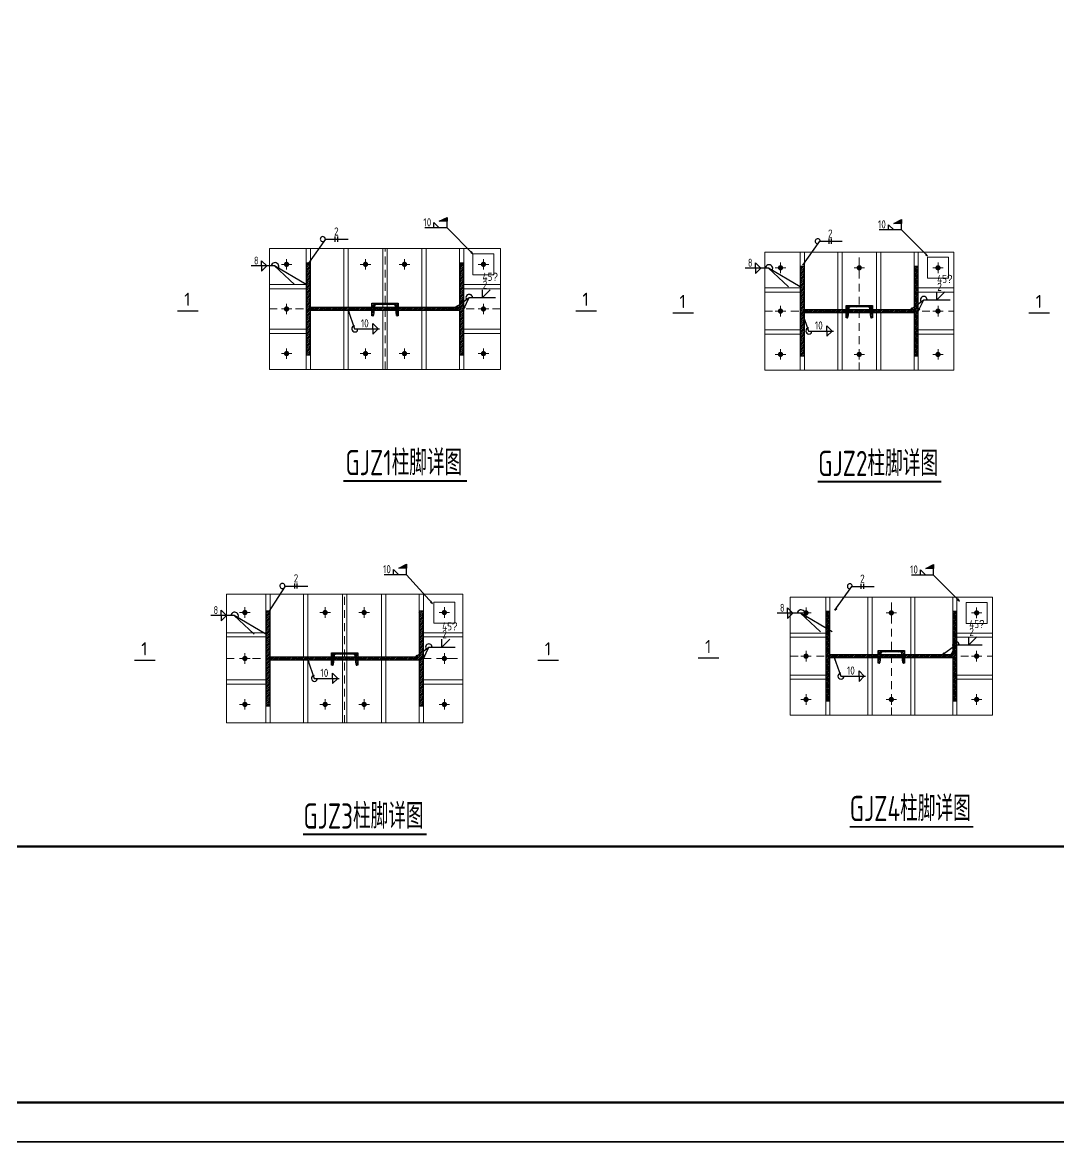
# Model space of a CAD drawing. Extents: x 447413 to 2975780, y -1432727 to 1301644.
# Drawn here: x 2300311 to 2339790, y 51920 to 94602 of the extents above; entities that cross this region are included whole.
import ezdxf
from ezdxf.enums import TextEntityAlignment as Align

# ---------------------------------------------------------------- set-up
doc = ezdxf.new("R2010")
doc.units = 0
doc.header["$LTSCALE"] = 1000
doc.header["$MEASUREMENT"] = 0
doc.linetypes.add('线型2', pattern=[5, 3, -2])
doc.linetypes.add('线型4', pattern=[500, 150, -100, 150, -100])
for name, color, linetype in [('10', 7, 'Continuous'), ('COLU_DE_NUM', 7, 'Continuous'), ('DIM_SYMB', 3, 'Continuous'), ('图框', 253, 'Continuous'), ('焊缝标注', 253, 'Continuous'), ('螺栓孔标注', 253, 'Continuous'), ('钢板标注', 253, 'Continuous')]:
    doc.layers.add(name, color=color, linetype=linetype)
doc.layers.add('20', color=2, linetype='Continuous', lineweight=18)
doc.layers.add('THICK', color=6, linetype='Continuous', lineweight=0)
doc.styles.add('PkpmHz', font='Pkpmeng', dxfattribs={"width": 0.6, "bigfont": 'hztxt'})
doc.styles.add('TSSD_Dimension', font='sysz.shx', dxfattribs={"width": 0.7, "bigfont": 'syfs.shx'})
doc.styles.add('TSSD_Label', font='Tssdeng.shx', dxfattribs={"width": 0.7, "bigfont": 'hztxt.shx'})
doc.dimstyles.new('TSSD_20_150', dxfattribs={"dimtxt": 525, "dimasz": 150, "dimexe": 150, "dimexo": 225, "dimgap": 150, "dimtad": 1, "dimdec": 0, "dimlfac": 0.133333, "dimzin": 0, "dimdsep": 46, "dimtxsty": 'TSSD_Dimension', "dimblk": 'ARCHTICK', "dimcen": 0, "dimdle": 112.5, "dimclrt": 7, "dimadec": 0, "dimazin": 0, "dimtfac": 1, "dimtdec": 0, "dimtix": 1, "dimtmove": 2, "dimatfit": 3, "dimfxl": 0, "dimtolj": 1, "dimtzin": 0, "dimarcsym": 0})

# ---------------------------------------------------------------- blocks, each defined once
blk = doc.blocks.new('A$C6B0021A6')
at = {"layer": '图框', "color": 2, "const_width": 40, "elevation": -84000}
blk.add_lwpolyline([(20, 84120), (118920, 84120), (118920, 20), (20, 20)], close=True, dxfattribs=at)
at = {"layer": '图框', "color": 153, "const_width": 58, "elevation": -84000}
for points in [[(111420, 1020), (2520, 1020), (2520, 83120), (111420, 83120)], [(111420, 83120), (117920, 83120), (117920, 1020), (111420, 1020)]]:
    blk.add_lwpolyline(points, close=True, dxfattribs=at)
blk = doc.blocks.new('KJ')
h = blk.add_hatch()
h.set_pattern_fill('ANSI31', color=256, scale=30)
h.set_pattern_definition([(45, (-174820.64, -8891.34), (-33.6759605, 33.6759605), [])])
edge = h.paths.add_edge_path()
edge.add_line((468524, 32240), (468484, 31892))
edge.add_arc((468461, 31888), 22.7, -93.7607, 9.4632, ccw=False)
edge.add_line((468460, 31866), (468423, 31866))
edge.add_line((468423, 31866), (468423, 32346))
edge.add_line((468423, 32346), (469423, 32346))
edge.add_line((469423, 32346), (469423, 31866))
edge.add_line((469423, 31866), (469385, 31866))
edge.add_arc((469384, 31888), 22.7, 170.5368, 273.7607, ccw=False)
edge.add_line((469362, 31892), (469321, 32240))
edge.add_arc((469259, 32230), 62.8, 9.2643, 86.591)
edge.add_line((469263, 32293), (468582, 32293))
edge.add_arc((468586, 32230), 62.8, 93.409, 170.881)
at = {"layer": '10', "color": 1, "linetype": '线型4'}
blk.add_lwpolyline([(468524, 32240), (468484, 31892, -0.483548), (468460, 31866), (468423, 31866), (468423, 32346), (469423, 32346), (469423, 31866), (469385, 31866, -0.483548), (469362, 31892), (469321, 32240, 0.350816), (469263, 32293), (468582, 32293, 0.351528), (468524, 32240)], format="xyb", dxfattribs=at)
blk = doc.blocks.new('_ArchTick')
at = {"color": 0, "linetype": 'ByBlock', "const_width": 0.4}
blk.add_lwpolyline([(-0.5, -0.5), (0.5, 0.5)], dxfattribs=at)

msp = doc.modelspace()

# ---------------------------------------------------------------- hatches: boundary and pattern name
h = msp.add_hatch()
h.set_pattern_fill('ANSI31', color=256, scale=30)
h.set_pattern_definition([(45, (1861397, 367698.525), (-33.6759605, 33.6759605), [])])
h.paths.add_polyline_path([(2316966.9, 83733.1), (2311286.9, 83733.1), (2311286.9, 85433.1), (2311126.9, 85433.1), (2311126.9, 81933.1), (2311286.9, 81933.1), (2311286.9, 83633.1), (2316966.9, 83633.1), (2316966.9, 81933.1), (2317126.9, 81933.1), (2317126.9, 85433.1), (2316966.9, 85433.1)])
h = msp.add_hatch()
h.set_pattern_fill('ANSI31', color=256, scale=30)
h.set_pattern_definition([(45, (1879465.277, 367617.81), (-33.6759605, 33.6759605), [])])
h.paths.add_polyline_path([(2334285.1, 83652.4), (2330105.1, 83652.4), (2330105.1, 85302.4), (2329945.1, 85302.4), (2329945.1, 81902.4), (2330105.1, 81902.4), (2330105.1, 83552.4), (2334285.1, 83552.4), (2334285.1, 81902.4), (2334445.1, 81902.4), (2334445.1, 85302.4), (2334285.1, 85302.4)])
h = msp.add_hatch()
h.set_pattern_fill('ANSI31', color=256, scale=30)
h.set_pattern_definition([(45, (1859858.285, 354381.895), (-33.6759605, 33.6759605), [])])
h.paths.add_polyline_path([(2315428.1, 70416.5), (2309748.1, 70416.5), (2309748.1, 72166.5), (2309588.1, 72166.5), (2309588.1, 68566.5), (2309748.1, 68566.5), (2309748.1, 70316.5), (2315428.1, 70316.5), (2315428.1, 68566.5), (2315588.1, 68566.5), (2315588.1, 72166.5), (2315428.1, 72166.5)])
h = msp.add_hatch()
h.set_pattern_fill('ANSI31', color=256, scale=30)
h.set_pattern_definition([(45, (1880687.947, 354469.284), (-33.6759605, 33.6759605), [])])
h.paths.add_polyline_path([(2335757.8, 70503.9), (2331077.8, 70503.9), (2331077.8, 72153.9), (2330917.8, 72153.9), (2330917.8, 68753.9), (2331077.8, 68753.9), (2331077.8, 70403.9), (2335757.8, 70403.9), (2335757.8, 68753.9), (2335917.8, 68753.9), (2335917.8, 72153.9), (2335757.8, 72153.9)])
at = {"layer": '焊缝标注'}
for points in [[(2316488.1, 87024.3), (2316188.1, 87024.3), (2316488.1, 87174.3)], [(2333806.4, 86943.5), (2333506.4, 86943.5), (2333806.4, 87093.5)], [(2317476.9, 85783.1), (2317416.8, 85864.5), (2317395.6, 85843.3)], [(2311226.9, 85433.1), (2311297.8, 85505.2), (2311273.6, 85522.8)], [(2330045.1, 85352.4), (2330116.1, 85424.4), (2330091.8, 85442.1)], [(2334795.1, 85702.4), (2334735.1, 85783.8), (2334713.9, 85762.6)], [(2316811.4, 83733.1), (2316900.5, 83781.1), (2316882.5, 83805.1)], [(2317126.9, 83683.1), (2317185.6, 83765.5), (2317158.8, 83779.1)], [(2334129.7, 83652.4), (2334218.7, 83700.4), (2334200.7, 83724.4)], [(2334445.1, 83602.4), (2334503.8, 83684.8), (2334477.1, 83698.4)], [(2312721.9, 83633.1), (2312746.9, 83535.2), (2312774.6, 83546.8)], [(2330016.5, 83552.4), (2330041.6, 83454.5), (2330069.3, 83466.1)], [(2314949.4, 73807.6), (2314649.4, 73807.6), (2314949.4, 73957.6)], [(2335029, 73795), (2334729, 73795), (2335029, 73945)], [(2336017.8, 72553.9), (2335957.8, 72635.3), (2335936.6, 72614.1)], [(2309688.1, 72116.5), (2309759.1, 72188.5), (2309734.8, 72206.2)], [(2315938.1, 72466.5), (2315878.1, 72547.9), (2315856.9, 72526.7)], [(2331267.8, 72203.9), (2331338.8, 72275.9), (2331314.5, 72293.6)], [(2315272.7, 70416.5), (2315361.7, 70464.5), (2315343.8, 70488.5)], [(2315588.1, 70366.5), (2315646.8, 70448.8), (2315620.1, 70462.4)], [(2335352.4, 70503.9), (2335441.4, 70551.9), (2335423.4, 70575.9)], [(2335667.8, 70453.9), (2335726.5, 70536.2), (2335699.8, 70549.8)], [(2311183.1, 70316.5), (2311208.2, 70218.5), (2311235.9, 70230.2)], [(2331239.2, 70403.9), (2331264.3, 70305.9), (2331291.9, 70317.6)]]:
    msp.add_hatch(color=256, dxfattribs=at).paths.add_polyline_path(points)

# ---------------------------------------------------------------- linework, layer by layer
at = {"layer": '10', "linetype": '线型2', "lineweight": 18, "ltscale": 0.1}
for p, q in [((2314126.9, 81378.1, 126000), (2314126.9, 85988.1, 126000)), ((2332195.1, 81347.4, 126000), (2332195.1, 85857.4, 126000)), ((2309721.9, 83683.1, 126000), (2318531.9, 83683.1, 126000)), ((2328590.1, 83602.4, 126000), (2335800.1, 83602.4, 126000)), ((2312588.1, 67911.5, 126000), (2312588.1, 72821.5, 126000)), ((2333417.8, 68198.9, 126000), (2333417.8, 72708.9, 126000)), ((2329562.8, 70453.9, 126000), (2337272.8, 70453.9, 126000)), ((2308083.1, 70366.5, 126000), (2317093.1, 70366.5, 126000))]:
    msp.add_line(p, q, dxfattribs=at)
at = {"layer": '10', "lineweight": 18, "ltscale": 0.1}
for p, q in [((2310176.9, 85383.1, 126000), (2310576.9, 85383.1, 126000)), ((2310376.9, 85183.1, 126000), (2310376.9, 85583.1, 126000)), ((2313184.4, 85383.1, 126000), (2313584.4, 85383.1, 126000)), ((2313384.4, 85183.1, 126000), (2313384.4, 85583.1, 126000)), ((2314669.4, 85383.1, 126000), (2315069.4, 85383.1, 126000)), ((2314869.4, 85183.1, 126000), (2314869.4, 85583.1, 126000)), ((2317676.9, 85383.1, 126000), (2318076.9, 85383.1, 126000)), ((2317876.9, 85183.1, 126000), (2317876.9, 85583.1, 126000)), ((2329195.1, 85052.4, 126000), (2329195.1, 85452.4, 126000)), ((2332195.1, 85052.4, 126000), (2332195.1, 85452.4, 126000)), ((2335195.1, 85052.4, 126000), (2335195.1, 85452.4, 126000)), ((2328995.1, 85252.4, 126000), (2329395.1, 85252.4, 126000)), ((2331995.1, 85252.4, 126000), (2332395.1, 85252.4, 126000)), ((2334995.1, 85252.4, 126000), (2335395.1, 85252.4, 126000)), ((2310176.9, 83683.1, 126000), (2310576.9, 83683.1, 126000)), ((2310376.9, 83483.1, 126000), (2310376.9, 83883.1, 126000)), ((2317676.9, 83683.1, 126000), (2318076.9, 83683.1, 126000)), ((2317876.9, 83483.1, 126000), (2317876.9, 83883.1, 126000)), ((2329195.1, 83402.4, 126000), (2329195.1, 83802.4, 126000)), ((2335195.1, 83402.4, 126000), (2335195.1, 83802.4, 126000)), ((2328995.1, 83602.4, 126000), (2329395.1, 83602.4, 126000)), ((2334995.1, 83602.4, 126000), (2335395.1, 83602.4, 126000)), ((2310176.9, 81983.1, 126000), (2310576.9, 81983.1, 126000)), ((2310376.9, 81783.1, 126000), (2310376.9, 82183.1, 126000)), ((2313184.4, 81983.1, 126000), (2313584.4, 81983.1, 126000)), ((2313384.4, 81783.1, 126000), (2313384.4, 82183.1, 126000)), ((2314669.4, 81983.1, 126000), (2315069.4, 81983.1, 126000)), ((2314869.4, 81783.1, 126000), (2314869.4, 82183.1, 126000)), ((2317676.9, 81983.1, 126000), (2318076.9, 81983.1, 126000)), ((2317876.9, 81783.1, 126000), (2317876.9, 82183.1, 126000)), ((2328995.1, 81952.4, 126000), (2329395.1, 81952.4, 126000)), ((2329195.1, 81752.4, 126000), (2329195.1, 82152.4, 126000)), ((2331995.1, 81952.4, 126000), (2332395.1, 81952.4, 126000)), ((2332195.1, 81752.4, 126000), (2332195.1, 82152.4, 126000)), ((2334995.1, 81952.4, 126000), (2335395.1, 81952.4, 126000)), ((2335195.1, 81752.4, 126000), (2335195.1, 82152.4, 126000)), ((2308788.1, 71916.5, 126000), (2308788.1, 72316.5, 126000)), ((2311845.6, 71916.5, 126000), (2311845.6, 72316.5, 126000)), ((2313330.6, 71916.5, 126000), (2313330.6, 72316.5, 126000)), ((2316388.1, 71916.5, 126000), (2316388.1, 72316.5, 126000)), ((2330167.8, 71903.9, 126000), (2330167.8, 72303.9, 126000)), ((2333417.8, 71903.9, 126000), (2333417.8, 72303.9, 126000)), ((2336667.8, 71903.9, 126000), (2336667.8, 72303.9, 126000)), ((2308588.1, 72116.5, 126000), (2308988.1, 72116.5, 126000)), ((2311645.6, 72116.5, 126000), (2312045.6, 72116.5, 126000)), ((2313130.6, 72116.5, 126000), (2313530.6, 72116.5, 126000)), ((2316188.1, 72116.5, 126000), (2316588.1, 72116.5, 126000)), ((2329967.8, 72103.9, 126000), (2330367.8, 72103.9, 126000)), ((2333217.8, 72103.9, 126000), (2333617.8, 72103.9, 126000)), ((2336467.8, 72103.9, 126000), (2336867.8, 72103.9, 126000)), ((2308788.1, 70166.5, 126000), (2308788.1, 70566.5, 126000)), ((2316388.1, 70166.5, 126000), (2316388.1, 70566.5, 126000)), ((2329967.8, 70453.9, 126000), (2330367.8, 70453.9, 126000)), ((2330167.8, 70253.9, 126000), (2330167.8, 70653.9, 126000)), ((2336467.8, 70453.9, 126000), (2336867.8, 70453.9, 126000)), ((2336667.8, 70253.9, 126000), (2336667.8, 70653.9, 126000)), ((2308588.1, 70366.5, 126000), (2308988.1, 70366.5, 126000)), ((2316188.1, 70366.5, 126000), (2316588.1, 70366.5, 126000)), ((2308788.1, 68416.5, 126000), (2308788.1, 68816.5, 126000)), ((2311845.6, 68416.5, 126000), (2311845.6, 68816.5, 126000)), ((2313330.6, 68416.5, 126000), (2313330.6, 68816.5, 126000)), ((2316388.1, 68416.5, 126000), (2316388.1, 68816.5, 126000)), ((2329967.8, 68803.9, 126000), (2330367.8, 68803.9, 126000)), ((2330167.8, 68603.9, 126000), (2330167.8, 69003.9, 126000)), ((2333217.8, 68803.9, 126000), (2333617.8, 68803.9, 126000)), ((2333417.8, 68603.9, 126000), (2333417.8, 69003.9, 126000)), ((2336467.8, 68803.9, 126000), (2336867.8, 68803.9, 126000)), ((2336667.8, 68603.9, 126000), (2336667.8, 69003.9, 126000)), ((2308588.1, 68616.5, 126000), (2308988.1, 68616.5, 126000)), ((2311645.6, 68616.5, 126000), (2312045.6, 68616.5, 126000)), ((2313130.6, 68616.5, 126000), (2313530.6, 68616.5, 126000)), ((2316188.1, 68616.5, 126000), (2316588.1, 68616.5, 126000))]:
    msp.add_line(p, q, dxfattribs=at)
at = {"layer": '10', "color": 1, "const_width": 100, "elevation": 126000}
for points in [[(2310426.9, 85383.1, 1), (2310326.9, 85383.1, 1)], [(2313434.4, 85383.1, 1), (2313334.4, 85383.1, 1)], [(2314919.4, 85383.1, 1), (2314819.4, 85383.1, 1)], [(2317926.9, 85383.1, 1), (2317826.9, 85383.1, 1)], [(2329245.1, 85252.4, 1), (2329145.1, 85252.4, 1)], [(2332245.1, 85252.4, 1), (2332145.1, 85252.4, 1)], [(2335245.1, 85252.4, 1), (2335145.1, 85252.4, 1)], [(2310426.9, 83683.1, 1), (2310326.9, 83683.1, 1)], [(2317926.9, 83683.1, 1), (2317826.9, 83683.1, 1)], [(2329245.1, 83602.4, 1), (2329145.1, 83602.4, 1)], [(2335245.1, 83602.4, 1), (2335145.1, 83602.4, 1)], [(2310426.9, 81983.1, 1), (2310326.9, 81983.1, 1)], [(2313434.4, 81983.1, 1), (2313334.4, 81983.1, 1)], [(2314919.4, 81983.1, 1), (2314819.4, 81983.1, 1)], [(2317926.9, 81983.1, 1), (2317826.9, 81983.1, 1)], [(2329245.1, 81952.4, 1), (2329145.1, 81952.4, 1)], [(2332245.1, 81952.4, 1), (2332145.1, 81952.4, 1)], [(2335245.1, 81952.4, 1), (2335145.1, 81952.4, 1)], [(2308838.1, 72116.5, 1), (2308738.1, 72116.5, 1)], [(2311895.6, 72116.5, 1), (2311795.6, 72116.5, 1)], [(2313380.6, 72116.5, 1), (2313280.6, 72116.5, 1)], [(2316438.1, 72116.5, 1), (2316338.1, 72116.5, 1)], [(2330217.8, 72103.9, 1), (2330117.8, 72103.9, 1)], [(2333467.8, 72103.9, 1), (2333367.8, 72103.9, 1)], [(2336717.8, 72103.9, 1), (2336617.8, 72103.9, 1)], [(2308838.1, 70366.5, 1), (2308738.1, 70366.5, 1)], [(2316438.1, 70366.5, 1), (2316338.1, 70366.5, 1)], [(2330217.8, 70453.9, 1), (2330117.8, 70453.9, 1)], [(2336717.8, 70453.9, 1), (2336617.8, 70453.9, 1)], [(2330217.8, 68803.9, 1), (2330117.8, 68803.9, 1)], [(2333467.8, 68803.9, 1), (2333367.8, 68803.9, 1)], [(2336717.8, 68803.9, 1), (2336617.8, 68803.9, 1)], [(2308838.1, 68616.5, 1), (2308738.1, 68616.5, 1)], [(2311895.6, 68616.5, 1), (2311795.6, 68616.5, 1)], [(2313380.6, 68616.5, 1), (2313280.6, 68616.5, 1)], [(2316438.1, 68616.5, 1), (2316338.1, 68616.5, 1)]]:
    msp.add_lwpolyline(points, format="xyb", close=True, dxfattribs=at)
at = {"layer": '10', "color": 3, "ltscale": 0.1, "elevation": 126000}
for points in [[(2316966.9, 83733.1), (2311286.9, 83733.1), (2311286.9, 85433.1), (2311126.9, 85433.1), (2311126.9, 81933.1), (2311286.9, 81933.1), (2311286.9, 83633.1), (2316966.9, 83633.1), (2316966.9, 81933.1), (2317126.9, 81933.1), (2317126.9, 85433.1), (2316966.9, 85433.1)], [(2334285.1, 83652.4), (2330105.1, 83652.4), (2330105.1, 85302.4), (2329945.1, 85302.4), (2329945.1, 81902.4), (2330105.1, 81902.4), (2330105.1, 83552.4), (2334285.1, 83552.4), (2334285.1, 81902.4), (2334445.1, 81902.4), (2334445.1, 85302.4), (2334285.1, 85302.4)], [(2315428.1, 70416.5), (2309748.1, 70416.5), (2309748.1, 72166.5), (2309588.1, 72166.5), (2309588.1, 68566.5), (2309748.1, 68566.5), (2309748.1, 70316.5), (2315428.1, 70316.5), (2315428.1, 68566.5), (2315588.1, 68566.5), (2315588.1, 72166.5), (2315428.1, 72166.5)], [(2335757.8, 70503.9), (2331077.8, 70503.9), (2331077.8, 72153.9), (2330917.8, 72153.9), (2330917.8, 68753.9), (2331077.8, 68753.9), (2331077.8, 70403.9), (2335757.8, 70403.9), (2335757.8, 68753.9), (2335917.8, 68753.9), (2335917.8, 72153.9), (2335757.8, 72153.9)]]:
    msp.add_lwpolyline(points, close=True, dxfattribs=at)
at = {"layer": '20', "ltscale": 0.1}
for p, q in [((2318526.9, 85983.1, 126000), (2309726.9, 85983.1, 126000)), ((2309726.9, 85983.1, 126000), (2309726.9, 81383.1, 126000)), ((2311226.9, 85983.1, 126000), (2311126.9, 85983.1, 126000)), ((2311126.9, 85983.1, 126000), (2311126.9, 85433.1, 126000)), ((2311286.9, 85433.1, 126000), (2311286.9, 85983.1, 126000)), ((2312721.9, 85983.1, 126000), (2312561.9, 85983.1, 126000)), ((2312561.9, 85983.1, 126000), (2312561.9, 83733.1, 126000)), ((2312721.9, 83733.1, 126000), (2312721.9, 85983.1, 126000)), ((2314206.9, 85983.1, 126000), (2314046.9, 85983.1, 126000)), ((2314046.9, 85983.1, 126000), (2314046.9, 83733.1, 126000)), ((2314206.9, 83733.1, 126000), (2314206.9, 85983.1, 126000)), ((2315691.9, 85983.1, 126000), (2315531.9, 85983.1, 126000)), ((2315531.9, 85983.1, 126000), (2315531.9, 83733.1, 126000)), ((2315691.9, 83733.1, 126000), (2315691.9, 85983.1, 126000)), ((2316966.9, 85983.1, 126000), (2316966.9, 85433.1, 126000)), ((2317126.9, 85983.1, 126000), (2317026.9, 85983.1, 126000)), ((2317126.9, 85433.1, 126000), (2317126.9, 85983.1, 126000)), ((2318526.9, 81383.1, 126000), (2318526.9, 85983.1, 126000)), ((2335795.1, 85852.4, 126000), (2328595.1, 85852.4, 126000)), ((2328595.1, 85852.4, 126000), (2328595.1, 81352.4, 126000)), ((2330045.1, 85852.4, 126000), (2329945.1, 85852.4, 126000)), ((2329945.1, 85852.4, 126000), (2329945.1, 85302.4, 126000)), ((2330105.1, 85302.4, 126000), (2330105.1, 85852.4, 126000)), ((2330790.1, 85852.4, 126000), (2330630.1, 85852.4, 126000)), ((2332275.1, 85852.4, 126000), (2332115.1, 85852.4, 126000)), ((2333010.1, 85852.4, 126000), (2332850.1, 85852.4, 126000)), ((2334285.1, 85852.4, 126000), (2334285.1, 85302.4, 126000)), ((2334445.1, 85852.4, 126000), (2334345.1, 85852.4, 126000)), ((2334445.1, 85302.4, 126000), (2334445.1, 85852.4, 126000)), ((2335795.1, 81352.4, 126000), (2335795.1, 85852.4, 126000)), ((2311126.9, 85433.1, 126000), (2311226.9, 85433.1, 126000)), ((2317026.9, 85433.1, 126000), (2317126.9, 85433.1, 126000)), ((2318276.9, 85783.1, 126000), (2317476.9, 85783.1, 126000)), ((2317476.9, 85783.1, 126000), (2317476.9, 84983.1, 126000)), ((2318276.9, 84983.1, 126000), (2318276.9, 85783.1, 126000)), ((2335595.1, 85652.4, 126000), (2334795.1, 85652.4, 126000)), ((2334795.1, 85652.4, 126000), (2334795.1, 84852.4, 126000)), ((2335595.1, 84852.4, 126000), (2335595.1, 85652.4, 126000)), ((2317476.9, 84983.1, 126000), (2318276.9, 84983.1, 126000)), ((2329945.1, 85302.4, 126000), (2330045.1, 85302.4, 126000)), ((2334345.1, 85302.4, 126000), (2334445.1, 85302.4, 126000)), ((2311126.9, 84613.1, 126000), (2309726.9, 84613.1, 126000)), ((2309726.9, 84613.1, 126000), (2309726.9, 84453.1, 126000)), ((2311126.9, 84453.1, 126000), (2311126.9, 84613.1, 126000)), ((2318526.9, 84613.1, 126000), (2317126.9, 84613.1, 126000)), ((2317126.9, 84613.1, 126000), (2317126.9, 84453.1, 126000)), ((2318526.9, 84453.1, 126000), (2318526.9, 84613.1, 126000)), ((2334795.1, 84852.4, 126000), (2335595.1, 84852.4, 126000)), ((2309726.9, 84453.1, 126000), (2311126.9, 84453.1, 126000)), ((2317126.9, 84453.1, 126000), (2318526.9, 84453.1, 126000)), ((2329945.1, 84482.4, 126000), (2328595.1, 84482.4, 126000)), ((2328595.1, 84482.4, 126000), (2328595.1, 84322.4, 126000)), ((2328595.1, 84322.4, 126000), (2329945.1, 84322.4, 126000)), ((2329945.1, 84322.4, 126000), (2329945.1, 84482.4, 126000)), ((2335795.1, 84482.4, 126000), (2334445.1, 84482.4, 126000)), ((2334445.1, 84482.4, 126000), (2334445.1, 84322.4, 126000)), ((2334445.1, 84322.4, 126000), (2335795.1, 84322.4, 126000)), ((2335795.1, 84322.4, 126000), (2335795.1, 84482.4, 126000)), ((2312561.9, 83733.1, 126000), (2312721.9, 83733.1, 126000)), ((2314046.9, 83733.1, 126000), (2314206.9, 83733.1, 126000)), ((2315531.9, 83733.1, 126000), (2315691.9, 83733.1, 126000)), ((2312721.9, 83633.1, 126000), (2312561.9, 83633.1, 126000)), ((2312561.9, 83633.1, 126000), (2312561.9, 81383.1, 126000)), ((2312721.9, 81383.1, 126000), (2312721.9, 83633.1, 126000)), ((2314206.9, 83633.1, 126000), (2314046.9, 83633.1, 126000)), ((2314046.9, 83633.1, 126000), (2314046.9, 81383.1, 126000)), ((2314206.9, 81383.1, 126000), (2314206.9, 83633.1, 126000)), ((2315691.9, 83633.1, 126000), (2315531.9, 83633.1, 126000)), ((2315531.9, 83633.1, 126000), (2315531.9, 81383.1, 126000)), ((2315691.9, 81383.1, 126000), (2315691.9, 83633.1, 126000)), ((2330630.1, 83652.4, 126000), (2330790.1, 83652.4, 126000)), ((2330790.1, 83552.4, 126000), (2330630.1, 83552.4, 126000)), ((2332115.1, 83652.4, 126000), (2332275.1, 83652.4, 126000)), ((2332275.1, 83552.4, 126000), (2332115.1, 83552.4, 126000)), ((2332850.1, 83652.4, 126000), (2333010.1, 83652.4, 126000)), ((2333010.1, 83552.4, 126000), (2332850.1, 83552.4, 126000)), ((2311126.9, 82913.1, 126000), (2309726.9, 82913.1, 126000)), ((2309726.9, 82913.1, 126000), (2309726.9, 82753.1, 126000)), ((2311126.9, 82753.1, 126000), (2311126.9, 82913.1, 126000)), ((2318526.9, 82913.1, 126000), (2317126.9, 82913.1, 126000)), ((2317126.9, 82913.1, 126000), (2317126.9, 82753.1, 126000)), ((2318526.9, 82753.1, 126000), (2318526.9, 82913.1, 126000)), ((2329945.1, 82882.4, 126000), (2328595.1, 82882.4, 126000)), ((2328595.1, 82882.4, 126000), (2328595.1, 82722.4, 126000)), ((2329945.1, 82722.4, 126000), (2329945.1, 82882.4, 126000)), ((2335795.1, 82882.4, 126000), (2334445.1, 82882.4, 126000)), ((2334445.1, 82882.4, 126000), (2334445.1, 82722.4, 126000)), ((2335795.1, 82722.4, 126000), (2335795.1, 82882.4, 126000)), ((2309726.9, 82753.1, 126000), (2311126.9, 82753.1, 126000)), ((2317126.9, 82753.1, 126000), (2318526.9, 82753.1, 126000)), ((2328595.1, 82722.4, 126000), (2329945.1, 82722.4, 126000)), ((2334445.1, 82722.4, 126000), (2335795.1, 82722.4, 126000)), ((2311226.9, 81933.1, 126000), (2311126.9, 81933.1, 126000)), ((2311126.9, 81933.1, 126000), (2311126.9, 81383.1, 126000)), ((2311286.9, 81383.1, 126000), (2311286.9, 81933.1, 126000)), ((2316966.9, 81933.1, 126000), (2316966.9, 81383.1, 126000)), ((2317126.9, 81933.1, 126000), (2317026.9, 81933.1, 126000)), ((2317126.9, 81383.1, 126000), (2317126.9, 81933.1, 126000)), ((2330045.1, 81902.4, 126000), (2329945.1, 81902.4, 126000)), ((2329945.1, 81902.4, 126000), (2329945.1, 81352.4, 126000)), ((2330105.1, 81352.4, 126000), (2330105.1, 81902.4, 126000)), ((2334285.1, 81902.4, 126000), (2334285.1, 81352.4, 126000)), ((2334445.1, 81902.4, 126000), (2334345.1, 81902.4, 126000)), ((2334445.1, 81352.4, 126000), (2334445.1, 81902.4, 126000)), ((2309726.9, 81383.1, 126000), (2318526.9, 81383.1, 126000)), ((2311126.9, 81383.1, 126000), (2311226.9, 81383.1, 126000)), ((2312561.9, 81383.1, 126000), (2312721.9, 81383.1, 126000)), ((2314046.9, 81383.1, 126000), (2314206.9, 81383.1, 126000)), ((2315531.9, 81383.1, 126000), (2315691.9, 81383.1, 126000)), ((2317026.9, 81383.1, 126000), (2317126.9, 81383.1, 126000)), ((2328595.1, 81352.4, 126000), (2335795.1, 81352.4, 126000)), ((2329945.1, 81352.4, 126000), (2330045.1, 81352.4, 126000)), ((2330630.1, 81352.4, 126000), (2330790.1, 81352.4, 126000)), ((2332115.1, 81352.4, 126000), (2332275.1, 81352.4, 126000)), ((2332850.1, 81352.4, 126000), (2333010.1, 81352.4, 126000)), ((2334345.1, 81352.4, 126000), (2334445.1, 81352.4, 126000)), ((2317088.1, 72816.5, 126000), (2308088.1, 72816.5, 126000)), ((2308088.1, 72816.5, 126000), (2308088.1, 67916.5, 126000)), ((2309688.1, 72816.5, 126000), (2309588.1, 72816.5, 126000)), ((2309588.1, 72816.5, 126000), (2309588.1, 72166.5, 126000)), ((2309748.1, 72166.5, 126000), (2309748.1, 72816.5, 126000)), ((2311183.1, 72816.5, 126000), (2311023.1, 72816.5, 126000)), ((2311023.1, 72816.5, 126000), (2311023.1, 70416.5, 126000)), ((2311183.1, 70416.5, 126000), (2311183.1, 72816.5, 126000)), ((2312668.1, 72816.5, 126000), (2312508.1, 72816.5, 126000)), ((2312508.1, 72816.5, 126000), (2312508.1, 70416.5, 126000)), ((2312668.1, 70416.5, 126000), (2312668.1, 72816.5, 126000)), ((2314153.1, 72816.5, 126000), (2313993.1, 72816.5, 126000)), ((2313993.1, 72816.5, 126000), (2313993.1, 70416.5, 126000)), ((2314153.1, 70416.5, 126000), (2314153.1, 72816.5, 126000)), ((2315428.1, 72816.5, 126000), (2315428.1, 72166.5, 126000)), ((2315588.1, 72816.5, 126000), (2315488.1, 72816.5, 126000)), ((2315588.1, 72166.5, 126000), (2315588.1, 72816.5, 126000)), ((2317088.1, 67916.5, 126000), (2317088.1, 72816.5, 126000)), ((2337267.8, 72703.9, 126000), (2329567.8, 72703.9, 126000)), ((2329567.8, 72703.9, 126000), (2329567.8, 68203.9, 126000)), ((2331017.8, 72703.9, 126000), (2330917.8, 72703.9, 126000)), ((2330917.8, 72703.9, 126000), (2330917.8, 72153.9, 126000)), ((2331077.8, 72153.9, 126000), (2331077.8, 72703.9, 126000)), ((2331762.8, 72703.9, 126000), (2331602.8, 72703.9, 126000)), ((2333497.8, 72703.9, 126000), (2333337.8, 72703.9, 126000)), ((2334312.8, 72703.9, 126000), (2334152.8, 72703.9, 126000)), ((2335757.8, 72703.9, 126000), (2335757.8, 72153.9, 126000)), ((2335917.8, 72703.9, 126000), (2335817.8, 72703.9, 126000)), ((2335917.8, 72153.9, 126000), (2335917.8, 72703.9, 126000)), ((2337267.8, 68203.9, 126000), (2337267.8, 72703.9, 126000)), ((2309588.1, 72166.5, 126000), (2309688.1, 72166.5, 126000)), ((2315488.1, 72166.5, 126000), (2315588.1, 72166.5, 126000)), ((2316788.1, 72516.5, 126000), (2315988.1, 72516.5, 126000)), ((2315988.1, 72516.5, 126000), (2315988.1, 71716.5, 126000)), ((2316788.1, 71716.5, 126000), (2316788.1, 72516.5, 126000)), ((2330917.8, 72153.9, 126000), (2331017.8, 72153.9, 126000)), ((2335817.8, 72153.9, 126000), (2335917.8, 72153.9, 126000)), ((2337067.8, 72503.9, 126000), (2336267.8, 72503.9, 126000)), ((2336267.8, 72503.9, 126000), (2336267.8, 71703.9, 126000)), ((2337067.8, 71703.9, 126000), (2337067.8, 72503.9, 126000)), ((2315988.1, 71716.5, 126000), (2316788.1, 71716.5, 126000)), ((2309588.1, 71346.5, 126000), (2308088.1, 71346.5, 126000)), ((2308088.1, 71346.5, 126000), (2308088.1, 71186.5, 126000)), ((2309588.1, 71186.5, 126000), (2309588.1, 71346.5, 126000)), ((2317088.1, 71346.5, 126000), (2315588.1, 71346.5, 126000)), ((2315588.1, 71346.5, 126000), (2315588.1, 71186.5, 126000)), ((2317088.1, 71186.5, 126000), (2317088.1, 71346.5, 126000)), ((2330917.8, 71333.9, 126000), (2329567.8, 71333.9, 126000)), ((2329567.8, 71333.9, 126000), (2329567.8, 71173.9, 126000)), ((2330917.8, 71173.9, 126000), (2330917.8, 71333.9, 126000)), ((2337267.8, 71333.9, 126000), (2335917.8, 71333.9, 126000)), ((2335917.8, 71333.9, 126000), (2335917.8, 71173.9, 126000)), ((2336267.8, 71703.9, 126000), (2337067.8, 71703.9, 126000)), ((2337267.8, 71173.9, 126000), (2337267.8, 71333.9, 126000)), ((2308088.1, 71186.5, 126000), (2309588.1, 71186.5, 126000)), ((2315588.1, 71186.5, 126000), (2317088.1, 71186.5, 126000)), ((2329567.8, 71173.9, 126000), (2330917.8, 71173.9, 126000)), ((2335917.8, 71173.9, 126000), (2337267.8, 71173.9, 126000)), ((2331602.8, 70503.9, 126000), (2331762.8, 70503.9, 126000)), ((2333337.8, 70503.9, 126000), (2333497.8, 70503.9, 126000)), ((2334152.8, 70503.9, 126000), (2334312.8, 70503.9, 126000)), ((2311023.1, 70416.5, 126000), (2311183.1, 70416.5, 126000)), ((2311183.1, 70316.5, 126000), (2311023.1, 70316.5, 126000)), ((2311023.1, 70316.5, 126000), (2311023.1, 67916.5, 126000)), ((2311183.1, 67916.5, 126000), (2311183.1, 70316.5, 126000)), ((2312508.1, 70416.5, 126000), (2312668.1, 70416.5, 126000)), ((2312668.1, 70316.5, 126000), (2312508.1, 70316.5, 126000)), ((2312508.1, 70316.5, 126000), (2312508.1, 67916.5, 126000)), ((2312668.1, 67916.5, 126000), (2312668.1, 70316.5, 126000)), ((2313993.1, 70416.5, 126000), (2314153.1, 70416.5, 126000)), ((2314153.1, 70316.5, 126000), (2313993.1, 70316.5, 126000)), ((2313993.1, 70316.5, 126000), (2313993.1, 67916.5, 126000)), ((2314153.1, 67916.5, 126000), (2314153.1, 70316.5, 126000)), ((2331762.8, 70403.9, 126000), (2331602.8, 70403.9, 126000)), ((2333497.8, 70403.9, 126000), (2333337.8, 70403.9, 126000)), ((2334312.8, 70403.9, 126000), (2334152.8, 70403.9, 126000)), ((2330917.8, 69733.9, 126000), (2329567.8, 69733.9, 126000)), ((2329567.8, 69733.9, 126000), (2329567.8, 69573.9, 126000)), ((2329567.8, 69573.9, 126000), (2330917.8, 69573.9, 126000)), ((2330917.8, 69573.9, 126000), (2330917.8, 69733.9, 126000)), ((2337267.8, 69733.9, 126000), (2335917.8, 69733.9, 126000)), ((2335917.8, 69733.9, 126000), (2335917.8, 69573.9, 126000)), ((2335917.8, 69573.9, 126000), (2337267.8, 69573.9, 126000)), ((2337267.8, 69573.9, 126000), (2337267.8, 69733.9, 126000)), ((2309588.1, 69546.5, 126000), (2308088.1, 69546.5, 126000)), ((2308088.1, 69546.5, 126000), (2308088.1, 69386.5, 126000)), ((2308088.1, 69386.5, 126000), (2309588.1, 69386.5, 126000)), ((2309588.1, 69386.5, 126000), (2309588.1, 69546.5, 126000)), ((2317088.1, 69546.5, 126000), (2315588.1, 69546.5, 126000)), ((2315588.1, 69546.5, 126000), (2315588.1, 69386.5, 126000)), ((2315588.1, 69386.5, 126000), (2317088.1, 69386.5, 126000)), ((2317088.1, 69386.5, 126000), (2317088.1, 69546.5, 126000)), ((2331017.8, 68753.9, 126000), (2330917.8, 68753.9, 126000)), ((2330917.8, 68753.9, 126000), (2330917.8, 68203.9, 126000)), ((2331077.8, 68203.9, 126000), (2331077.8, 68753.9, 126000)), ((2335757.8, 68753.9, 126000), (2335757.8, 68203.9, 126000)), ((2335917.8, 68753.9, 126000), (2335817.8, 68753.9, 126000)), ((2335917.8, 68203.9, 126000), (2335917.8, 68753.9, 126000)), ((2309688.1, 68566.5, 126000), (2309588.1, 68566.5, 126000)), ((2309588.1, 68566.5, 126000), (2309588.1, 67916.5, 126000)), ((2309748.1, 67916.5, 126000), (2309748.1, 68566.5, 126000)), ((2315428.1, 68566.5, 126000), (2315428.1, 67916.5, 126000)), ((2315588.1, 68566.5, 126000), (2315488.1, 68566.5, 126000)), ((2315588.1, 67916.5, 126000), (2315588.1, 68566.5, 126000)), ((2308088.1, 67916.5, 126000), (2317088.1, 67916.5, 126000)), ((2309588.1, 67916.5, 126000), (2309688.1, 67916.5, 126000)), ((2311023.1, 67916.5, 126000), (2311183.1, 67916.5, 126000)), ((2312508.1, 67916.5, 126000), (2312668.1, 67916.5, 126000)), ((2313993.1, 67916.5, 126000), (2314153.1, 67916.5, 126000)), ((2315488.1, 67916.5, 126000), (2315588.1, 67916.5, 126000)), ((2329567.8, 68203.9, 126000), (2337267.8, 68203.9, 126000)), ((2330917.8, 68203.9, 126000), (2331017.8, 68203.9, 126000)), ((2331602.8, 68203.9, 126000), (2331762.8, 68203.9, 126000)), ((2333337.8, 68203.9, 126000), (2333497.8, 68203.9, 126000)), ((2334152.8, 68203.9, 126000), (2334312.8, 68203.9, 126000)), ((2335817.8, 68203.9, 126000), (2335917.8, 68203.9, 126000))]:
    msp.add_line(p, q, dxfattribs=at)
at = {"layer": '20'}
for p, q in [((2331378.5, 85852.4, 126000), (2331378.5, 83652.4, 126000)), ((2331538.5, 83652.4, 126000), (2331538.5, 85852.4, 126000)), ((2332851.8, 85852.4, 126000), (2332851.8, 83652.4, 126000)), ((2333011.8, 83652.4, 126000), (2333011.8, 85852.4, 126000)), ((2331378.5, 83552.4, 126000), (2331378.5, 81352.4, 126000)), ((2331538.5, 81352.4, 126000), (2331538.5, 83552.4, 126000)), ((2332851.8, 83552.4, 126000), (2332851.8, 81352.4, 126000)), ((2333011.8, 81352.4, 126000), (2333011.8, 83552.4, 126000)), ((2332521.1, 72703.9, 126000), (2332521.1, 70503.9, 126000)), ((2332681.1, 70503.9, 126000), (2332681.1, 72703.9, 126000)), ((2334154.5, 72703.9, 126000), (2334154.5, 70503.9, 126000)), ((2334314.5, 70503.9, 126000), (2334314.5, 72703.9, 126000)), ((2332521.1, 70403.9, 126000), (2332521.1, 68203.9, 126000)), ((2332681.1, 68203.9, 126000), (2332681.1, 70403.9, 126000)), ((2334154.5, 70403.9, 126000), (2334154.5, 68203.9, 126000)), ((2334314.5, 68203.9, 126000), (2334314.5, 70403.9, 126000))]:
    msp.add_line(p, q, dxfattribs=at)
at = {"layer": 'DIM_SYMB', "const_width": 75, "elevation": 126000}
for points in [[(2312536.4, 77130.7), (2317251.6, 77130.7)], [(2330604.7, 77100), (2335319.9, 77100)], [(2310997.7, 63664.1), (2315712.9, 63664.1)], [(2331827.3, 63951.5), (2336542.6, 63951.5)]]:
    msp.add_lwpolyline(points, dxfattribs=at)
at = {"layer": 'THICK', "const_width": 50, "elevation": 126000}
for points in [[(2307012.3, 83610.8), (2306212.3, 83610.8)], [(2322185, 83610.8), (2321385, 83610.8)], [(2325880.6, 83530.1), (2325080.6, 83530.1)], [(2339453.3, 83530.1), (2338653.3, 83530.1)], [(2305373.6, 70294.1), (2304573.6, 70294.1)], [(2320746.3, 70294.1), (2319946.3, 70294.1)], [(2326853.2, 70381.5), (2326053.2, 70381.5)]]:
    msp.add_lwpolyline(points, dxfattribs=at)
at = {"layer": '焊缝标注', "ltscale": 0.1}
for p, q in [((2316488.1, 86774.3, 126000), (2315638.1, 86774.3, 126000)), ((2316188.1, 86774.3, 126000), (2315988.1, 86974.3, 126000)), ((2315988.1, 86774.3, 126000), (2315988.1, 86974.3, 126000)), ((2316488.1, 86774.3, 126000), (2316488.1, 87024.3, 126000)), ((2317476.9, 85783.1, 126000), (2316488.1, 86774.3, 126000)), ((2333806.4, 86693.5, 126000), (2332956.4, 86693.5, 126000)), ((2333506.4, 86693.5, 126000), (2333306.4, 86893.5, 126000)), ((2333306.4, 86693.5, 126000), (2333306.4, 86893.5, 126000)), ((2333806.4, 86693.5, 126000), (2333806.4, 86943.5, 126000)), ((2334795.1, 85702.4, 126000), (2333806.4, 86693.5, 126000)), ((2311226.9, 85433.1, 126000), (2311874.3, 86343.7, 126000)), ((2311874.3, 86343.7, 126000), (2312724.3, 86343.7, 126000)), ((2312224.3, 86243.7, 126000), (2312224.3, 86443.7, 126000)), ((2312324.3, 86243.7, 126000), (2312324.3, 86443.7, 126000)), ((2330045.1, 85352.4, 126000), (2330692.6, 86262.9, 126000)), ((2330692.6, 86262.9, 126000), (2331542.6, 86262.9, 126000)), ((2331042.6, 86162.9, 126000), (2331042.6, 86362.9, 126000)), ((2331142.6, 86162.9, 126000), (2331142.6, 86362.9, 126000)), ((2316811.4, 83733.1, 126000), (2317335, 84115.4, 126000)), ((2317126.9, 83683.1, 126000), (2317335, 84115.4, 126000)), ((2317335, 84115.4, 126000), (2318335, 84115.4, 126000)), ((2317835, 84115.4, 126000), (2317835, 84415.4, 126000)), ((2317835, 84115.4, 126000), (2318135, 84415.4, 126000)), ((2335153.3, 84034.7, 126000), (2335153.3, 84334.7, 126000)), ((2335153.3, 84034.7, 126000), (2335453.3, 84334.7, 126000)), ((2334129.7, 83652.4, 126000), (2334653.3, 84034.7, 126000)), ((2334445.1, 83602.4, 126000), (2334653.3, 84034.7, 126000)), ((2334653.3, 84034.7, 126000), (2335653.3, 84034.7, 126000)), ((2312721.9, 83633.1, 126000), (2312967.3, 82924.1, 126000)), ((2330019.4, 83552.4, 126000), (2330264.9, 82843.3, 126000)), ((2312967.3, 82924.1, 126000), (2313917.3, 82924.1, 126000)), ((2313667.3, 83124.1, 126000), (2313867.3, 82924.1, 126000)), ((2313667.3, 82924.1, 126000), (2313667.3, 83124.1, 126000)), ((2313667.3, 82724.1, 126000), (2313867.3, 82924.1, 126000)), ((2313667.3, 82924.1, 126000), (2313667.3, 82724.1, 126000)), ((2330264.9, 82843.3, 126000), (2331214.9, 82843.3, 126000)), ((2330964.9, 83043.3, 126000), (2331164.9, 82843.3, 126000)), ((2330964.9, 82843.3, 126000), (2330964.9, 83043.3, 126000)), ((2330964.9, 82643.3, 126000), (2331164.9, 82843.3, 126000)), ((2330964.9, 82843.3, 126000), (2330964.9, 82643.3, 126000)), ((2314949.4, 73557.6, 126000), (2314099.4, 73557.6, 126000)), ((2314649.4, 73557.6, 126000), (2314449.4, 73757.6, 126000)), ((2314449.4, 73557.6, 126000), (2314449.4, 73757.6, 126000)), ((2314949.4, 73557.6, 126000), (2314949.4, 73807.6, 126000)), ((2315938.1, 72466.5, 126000), (2314949.4, 73557.6, 126000)), ((2335029, 73545, 126000), (2334179, 73545, 126000)), ((2334729, 73545, 126000), (2334529, 73745, 126000)), ((2334529, 73545, 126000), (2334529, 73745, 126000)), ((2335029, 73545, 126000), (2335029, 73795, 126000)), ((2336017.8, 72553.9, 126000), (2335029, 73545, 126000)), ((2309688.1, 72116.5, 126000), (2310335.6, 73127, 126000)), ((2310335.6, 73127, 126000), (2311185.6, 73127, 126000)), ((2310685.6, 73027, 126000), (2310685.6, 73227, 126000)), ((2310785.6, 73027, 126000), (2310785.6, 73227, 126000)), ((2331267.8, 72203.9, 126000), (2331915.2, 73114.4, 126000)), ((2331915.2, 73114.4, 126000), (2332765.2, 73114.4, 126000)), ((2332265.2, 73014.4, 126000), (2332265.2, 73214.4, 126000)), ((2332365.2, 73014.4, 126000), (2332365.2, 73214.4, 126000)), ((2316296.3, 70798.8, 126000), (2316296.3, 71098.8, 126000)), ((2316296.3, 70798.8, 126000), (2316596.3, 71098.8, 126000)), ((2335352.4, 70503.9, 126000), (2335876, 70886.2, 126000)), ((2335667.8, 70453.9, 126000), (2335876, 70886.2, 126000)), ((2335876, 70886.2, 126000), (2336876, 70886.2, 126000)), ((2336376, 70886.2, 126000), (2336376, 71186.2, 126000)), ((2336376, 70886.2, 126000), (2336676, 71186.2, 126000)), ((2315272.7, 70416.5, 126000), (2315796.3, 70798.8, 126000)), ((2315588.1, 70366.5, 126000), (2315796.3, 70798.8, 126000)), ((2315796.3, 70798.8, 126000), (2316796.3, 70798.8, 126000)), ((2311183.1, 70316.5, 126000), (2311428.6, 69607.4, 126000)), ((2331242.1, 70403.9, 126000), (2331487.5, 69694.8, 126000)), ((2311428.6, 69607.4, 126000), (2312378.6, 69607.4, 126000)), ((2312128.6, 69807.4, 126000), (2312328.6, 69607.4, 126000)), ((2312128.6, 69607.4, 126000), (2312128.6, 69807.4, 126000)), ((2312128.6, 69407.4, 126000), (2312328.6, 69607.4, 126000)), ((2312128.6, 69607.4, 126000), (2312128.6, 69407.4, 126000)), ((2331487.5, 69694.8, 126000), (2332437.5, 69694.8, 126000)), ((2332187.5, 69894.8, 126000), (2332387.5, 69694.8, 126000)), ((2332187.5, 69694.8, 126000), (2332187.5, 69894.8, 126000)), ((2332187.5, 69494.8, 126000), (2332387.5, 69694.8, 126000)), ((2332187.5, 69694.8, 126000), (2332187.5, 69494.8, 126000))]:
    msp.add_line(p, q, dxfattribs=at)
at = {"layer": '焊缝标注', "ltscale": 100}
for p, q in [((2309620.6, 85321.1, 126000), (2309420.6, 85521.1, 126000)), ((2309420.6, 85321.1, 126000), (2309420.6, 85521.1, 126000)), ((2328438.9, 85240.4, 126000), (2328238.9, 85440.4, 126000)), ((2328238.9, 85240.4, 126000), (2328238.9, 85440.4, 126000)), ((2309920.6, 85321.1, 126000), (2309025.3, 85321.1, 126000)), ((2309620.6, 85321.1, 126000), (2309420.6, 85121.1, 126000)), ((2309420.6, 85321.1, 126000), (2309420.6, 85121.1, 126000)), ((2328738.9, 85240.4, 126000), (2327843.6, 85240.4, 126000)), ((2328438.9, 85240.4, 126000), (2328238.9, 85040.4, 126000)), ((2328238.9, 85240.4, 126000), (2328238.9, 85040.4, 126000)), ((2308081.9, 72004.5, 126000), (2307881.9, 72204.5, 126000)), ((2307881.9, 72004.5, 126000), (2307881.9, 72204.5, 126000)), ((2329661.5, 72091.8, 126000), (2329461.5, 72291.8, 126000)), ((2329461.5, 72091.8, 126000), (2329461.5, 72291.8, 126000)), ((2308381.9, 72004.5, 126000), (2307486.6, 72004.5, 126000)), ((2308081.9, 72004.5, 126000), (2307881.9, 71804.5, 126000)), ((2307881.9, 72004.5, 126000), (2307881.9, 71804.5, 126000)), ((2329961.5, 72091.8, 126000), (2329066.3, 72091.8, 126000)), ((2329661.5, 72091.8, 126000), (2329461.5, 71891.8, 126000)), ((2329461.5, 72091.8, 126000), (2329461.5, 71891.8, 126000))]:
    msp.add_line(p, q, dxfattribs=at)
at = {"layer": '焊缝标注', "linetype": 'Continuous', "elevation": 126000}
for points in [[(2316488.1, 87024.3), (2316188.1, 87024.3), (2316488.1, 87174.3)], [(2333806.4, 86943.5), (2333506.4, 86943.5), (2333806.4, 87093.5)], [(2317476.9, 85783.1), (2317416.8, 85864.5), (2317395.6, 85843.3)], [(2311226.9, 85433.1), (2311297.8, 85505.2), (2311273.6, 85522.8)], [(2330045.1, 85352.4), (2330116.1, 85424.4), (2330091.8, 85442.1)], [(2334795.1, 85702.4), (2334735.1, 85783.8), (2334713.9, 85762.6)], [(2316811.4, 83733.1), (2316900.5, 83781.1), (2316882.5, 83805.1)], [(2317126.9, 83683.1), (2317185.6, 83765.5), (2317158.8, 83779.1)], [(2334129.7, 83652.4), (2334218.7, 83700.4), (2334200.7, 83724.4)], [(2334445.1, 83602.4), (2334503.8, 83684.8), (2334477.1, 83698.4)], [(2312721.9, 83633.1), (2312746.9, 83535.2), (2312774.6, 83546.8)], [(2330016.5, 83552.4), (2330041.6, 83454.5), (2330069.3, 83466.1)], [(2314949.4, 73807.6), (2314649.4, 73807.6), (2314949.4, 73957.6)], [(2335029, 73795), (2334729, 73795), (2335029, 73945)], [(2336017.8, 72553.9), (2335957.8, 72635.3), (2335936.6, 72614.1)], [(2309688.1, 72116.5), (2309759.1, 72188.5), (2309734.8, 72206.2)], [(2315938.1, 72466.5), (2315878.1, 72547.9), (2315856.9, 72526.7)], [(2331267.8, 72203.9), (2331338.8, 72275.9), (2331314.5, 72293.6)], [(2315272.7, 70416.5), (2315361.7, 70464.5), (2315343.8, 70488.5)], [(2315588.1, 70366.5), (2315646.8, 70448.8), (2315620.1, 70462.4)], [(2335352.4, 70503.9), (2335441.4, 70551.9), (2335423.4, 70575.9)], [(2335667.8, 70453.9), (2335726.5, 70536.2), (2335699.8, 70549.8)], [(2311183.1, 70316.5), (2311208.2, 70218.5), (2311235.9, 70230.2)], [(2331239.2, 70403.9), (2331264.3, 70305.9), (2331291.9, 70317.6)]]:
    msp.add_lwpolyline(points, close=True, dxfattribs=at)
at = {"layer": '焊缝标注'}
for centre, radius, start, end in [((2311754.3, 86344.9, 126000), 95, 359.2629, 289.39242), ((2330613, 86264.2, 126000), 95, 359.2629, 278.20195), ((2317335, 84115.4, 126000), 125, 0, 216.13599), ((2334653.3, 84034.7, 126000), 125, 0, 216.13599), ((2312976.8, 82924.2, 126000), 115.5, 93.77515, 359.92102), ((2330274.4, 82843.5, 126000), 115.5, 93.77515, 359.92102), ((2310215.6, 73128.3, 126000), 95, 359.2629, 289.39242), ((2331835.7, 73115.6, 126000), 95, 359.2629, 278.20195), ((2315796.3, 70798.8, 126000), 125, 0, 216.13599), ((2335876, 70886.2, 126000), 125, 0, 216.13599), ((2311438.1, 69607.6, 126000), 115.5, 93.77515, 359.92102), ((2331497.1, 69695, 126000), 115.5, 93.77515, 359.92102)]:
    msp.add_arc(centre, radius, start, end, dxfattribs=at)
at = {"layer": '焊缝标注', "ltscale": 100}
for centre in [(2309937, 85305.9, 126000), (2328755.3, 85225.2, 126000), (2329978, 72076.7, 126000), (2308398.3, 71989.3, 126000)]:
    msp.add_arc(centre, 142.2, 328.96514, 173.87807, dxfattribs=at)
at = {"layer": '螺栓孔标注', "const_width": 0.1, "elevation": 126000}
for points in [[(2317876.9, 85383.1, 1), (2317876.8, 85383.1, 1)], [(2335195.2, 85252.4, 1), (2335195.1, 85252.4, 1)], [(2316388.2, 72116.5, 1), (2316388.1, 72116.5, 1)], [(2336667.8, 72103.9, 1), (2336667.7, 72103.9, 1)]]:
    msp.add_lwpolyline(points, format="xyb", close=True, dxfattribs=at)
at = {"layer": '钢板标注', "const_width": 0.1, "elevation": 126000}
for points in [[(2317876.9, 85783.1, 1), (2317876.8, 85783.1, 1)], [(2335195.2, 85652.4, 1), (2335195.1, 85652.4, 1)], [(2316388.2, 72516.5, 1), (2316388.1, 72516.5, 1)], [(2336667.8, 72503.9, 1), (2336667.7, 72503.9, 1)]]:
    msp.add_lwpolyline(points, format="xyb", close=True, dxfattribs=at)

# ---------------------------------------------------------------- block references
at = {"xscale": 1.5, "yscale": 1.5, "zscale": 1.5, "rotation": 270}
msp.add_blockref('A$C6B0021A6', (2253712, 230330.5, 126000), dxfattribs=at)
for p in [(1845204.3, 51556.6, 126000), (1863272.6, 51475.8, 126000), (1843665.6, 38239.9, 126000), (1864495.3, 38327.3, 126000)]:
    msp.add_blockref('KJ', p)

# ---------------------------------------------------------------- texts
at = {"layer": 'COLU_DE_NUM', "style": 'TSSD_Label', "width": 0.7}
for s, p in [('GJZ1柱脚详图', (2314844, 77880.7, 126000)), ('GJZ2柱脚详图', (2332912.3, 77850, 126000)), ('GJZ3柱脚详图', (2313305.3, 64414.1, 126000)), ('GJZ4柱脚详图', (2334134.9, 64701.5, 126000))]:
    msp.add_text(s, height=960, dxfattribs=at).set_placement(p, align=Align.MIDDLE)
at = {"layer": 'THICK', "style": 'TSSD_Label'}
for p in [(2306477.7, 83802.4, 126000), (2321650.4, 83802.4, 126000), (2325345.9, 83721.7, 126000), (2338918.6, 83721.7, 126000), (2304839, 70485.8, 126000), (2320211.6, 70485.8, 126000), (2326318.6, 70573.2, 126000)]:
    msp.add_text('1', height=500, dxfattribs=at).set_placement(p)
at = {"layer": '焊缝标注', "style": 'PkpmHz'}
for s, height, width, p in [('10', 310, 0.86, (2315739.5, 86830.9, 126000)), ('2', 310, 0.86, (2312274.3, 86480.3, 126000)), ('2', 310, 0.86, (2331092.6, 86399.6, 126000)), ('10', 310, 0.86, (2333057.8, 86750.2, 126000)), ('8', 300, 0.71, (2309220.6, 85377.7, 126000)), ('8', 300, 0.71, (2328038.9, 85297, 126000)), ('45\x8a', 310, 0.86, (2318135, 84752, 126000)), ('45\x8a', 310, 0.86, (2335453.3, 84671.3, 126000)), ('2', 310, 0.86, (2317935, 84452, 126000)), ('2', 310, 0.86, (2335253.3, 84371.3, 126000)), ('10', 310, 0.86, (2313355.7, 82980.7, 126000)), ('10', 310, 0.86, (2330653.2, 82900, 126000)), ('10', 310, 0.86, (2314200.8, 73614.2, 126000)), ('10', 310, 0.86, (2334280.5, 73601.6, 126000)), ('2', 310, 0.86, (2310735.6, 73263.6, 126000)), ('2', 310, 0.86, (2332315.2, 73251, 126000)), ('8', 300, 0.71, (2307681.9, 72061.1, 126000)), ('8', 300, 0.71, (2329261.5, 72148.5, 126000)), ('45\x8a', 310, 0.86, (2316596.3, 71435.4, 126000)), ('45\x8a', 310, 0.86, (2336676, 71522.8, 126000)), ('2', 310, 0.86, (2316396.3, 71135.4, 126000)), ('2', 310, 0.86, (2336476, 71222.8, 126000)), ('10', 310, 0.86, (2331875.9, 69751.4, 126000)), ('10', 310, 0.86, (2311816.9, 69664, 126000))]:
    msp.add_text(s, height=height, dxfattribs=dict(at, width=width)).set_placement(p, align=Align.CENTER)

# ---------------------------------------------------------------- leaders
at = {"layer": '焊缝标注'}
for points in [[(2311126.9, 84613.1, 126000), (2309920.6, 85321.1, 126000)], [(2310676.9, 84613.1, 126000), (2309920.6, 85321.1, 126000)], [(2329945.1, 84532.4, 126000), (2328738.9, 85240.4, 126000)], [(2329495.1, 84532.4, 126000), (2328738.9, 85240.4, 126000)], [(2309588.1, 71296.5, 126000), (2308381.9, 72004.5, 126000)], [(2309138.1, 71296.5, 126000), (2308381.9, 72004.5, 126000)], [(2331167.8, 71383.9, 126000), (2329961.5, 72091.8, 126000)], [(2330717.8, 71383.9, 126000), (2329961.5, 72091.8, 126000)]]:
    msp.add_leader(points, dimstyle='TSSD_20_150', dxfattribs=at)

doc.saveas('drawing.dxf')
